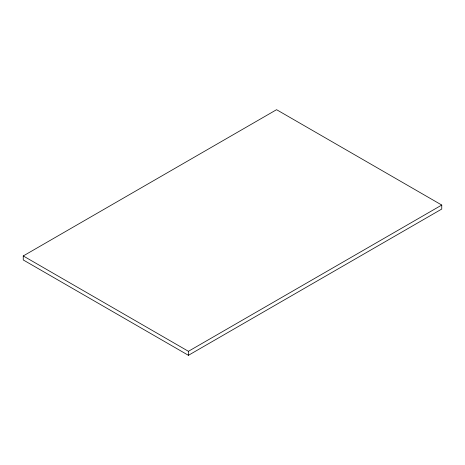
<?xml version="1.0" encoding="UTF-8"?>
<svg xmlns="http://www.w3.org/2000/svg" width="465" height="465" viewBox="0 0 465 465"><rect width="100%" height="100%" fill="white"/><g stroke="black" fill="none" stroke-linecap="round" stroke-linejoin="round"><path stroke-width="0.7" d="M23.25 255.942L276.57 109.688L441.75 205.053L441.75 209.058L188.43 355.312L23.25 259.947L23.25 255.942L188.43 351.308L441.75 205.053M188.43 351.308L188.43 355.312"/></g></svg>
